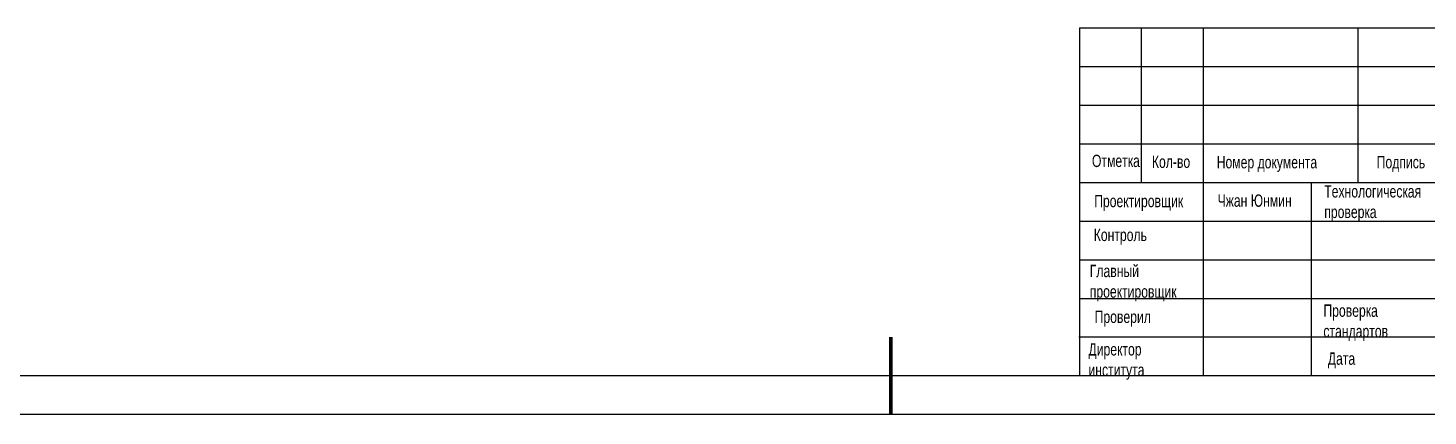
# Model space of a CAD drawing. Header units: millimetres. Extents: x -254 to 20771, y -723 to 14152.
# Drawn here: x 4664 to 13741, y -723 to 1796 of the extents above; entities that cross this region are included whole.
import ezdxf

# ---------------------------------------------------------------- set-up
doc = ezdxf.new("R2010")
doc.units = ezdxf.units.MM
doc.header["$LTSCALE"] = 500
for name, color, linetype in [('01', 7, 'Continuous'), ('02', 1, 'Continuous'), ('THICK', 7, 'Continuous')]:
    doc.layers.add(name, color=color, linetype=linetype)
doc.styles.get("Standard").update_dxf_attribs({"font": 'isocp', "width": 0.707, "bigfont": 'intecad.shx'})

# ---------------------------------------------------------------- blocks, each defined once
blk = doc.blocks.new('*U336')
at = {"layer": '01', "const_width": 0.5}
blk.add_lwpolyline([(210, 0), (210, 10)], dxfattribs=at)
at = {"layer": '01'}
blk.add_lwpolyline([(25, 5), (415, 5)], dxfattribs=at)
at = {"layer": '02'}
blk.add_lwpolyline([(0, 0), (420, 0)], dxfattribs=at)

msp = doc.modelspace()

# ---------------------------------------------------------------- linework, layer by layer
at = {"layer": 'THICK'}
for p, q in [((11481.8892, 1796.3522), (11481.8892, -460.1944)), ((11481.8892, 1796.3522), (20508.0756, 1796.3522)), ((11882.9232, 1795.2639), (11882.9232, 1796.3522)), ((11883.053, 793.4426), (11883.053, 1796.3522)), ((12284.2169, -460.1944), (12284.2169, 1796.3522)), ((13287.1265, 793.4426), (13287.1265, 1796.3522)), ((11481.8892, 1044.17), (14490.618, 1044.17)), ((11481.8892, 793.4426), (14490.618, 793.4426)), ((12986.2536, -460.1944), (12986.2536, 793.4426)), ((11481.8892, -460.1944), (20508.0756, -460.1944))]:
    msp.add_line(p, q, dxfattribs=at)
at = {"layer": 'THICK', "color": 3}
for p, q in [((11481.8892, 1545.6248), (14490.618, 1545.6248)), ((11481.8892, 1294.8974), (14490.618, 1294.8974)), ((11481.8892, 542.7152), (14490.618, 542.7152)), ((11481.8892, 291.9878), (14490.618, 291.9878)), ((11481.8892, 41.2604), (14490.618, 41.2604)), ((11481.8892, -209.467), (14490.618, -209.467))]:
    msp.add_line(p, q, dxfattribs=at)
for p in [(11481.8892, -209.467), (11481.8892, -460.1944)]:
    msp.add_point(p, dxfattribs=at)

# ---------------------------------------------------------------- block references
at = {"layer": '01', "xscale": 50, "yscale": 50, "zscale": 50}
msp.add_blockref('*U336', (-241.9244, -710.1944), dxfattribs=at)

# ---------------------------------------------------------------- texts
at = {"layer": '01', "char_height": 80, "attachment_point": 1}
for s, insert in [('{\\fArial|b0|i0|c204|p34;Отметка}', (11562.132, 973.65)), ('{\\fArial|b0|i0|c204|p34;Номер документа}', (12370.8604, 965.0843)), ('{\\fArial|b0|i0|c204|p34;Подпись}', (13408.2045, 965.0843)), ('{\\fArial|b0|i0|c204|p34;Технологическая\\Pпроверка}', (13068.258, 775.6886)), ('{\\fArial|b0|i0|c204|p34;Проектировщик}', (11576.5401, 712.8734)), ('{\\fArial|b0|i0|c204|p34;\\C3;Чжан Юнмин}', (12376.6953, 715.7286)), ('{\\fArial|b0|i0|c204|p34;Контроль}', (11573.6823, 493.0203)), ('{\\fArial|b0|i0|c204|p34;Проверка\\Pстандартов}', (13062.6252, 1.3033)), ('{\\fArial|b0|i0|c204|p34;Проверил}', (11579.4803, -38.67)), ('{\\fArial|b0|i0|c204|p34;Директор\\Pинститута}', (11539.4725, -249.9574)), ('{\\fArial|b0|i0|c204|p34;Дата}', (13091.2022, -309.9173))]:
    msp.add_mtext(s, dxfattribs=dict(at, insert=insert))
for s, insert, width in [('{\\fArial|b0|i0|c204|p34;Кол-во}', (11950.7789, 967.9395), 14.288465), ('{\\fArial|b0|i0|c204|p34;Главный\\Pпроектировщик}', (11547.9631, 258.891), 2.857678)]:
    msp.add_mtext(s, dxfattribs=dict(at, insert=insert, width=width))

doc.saveas('drawing.dxf')
